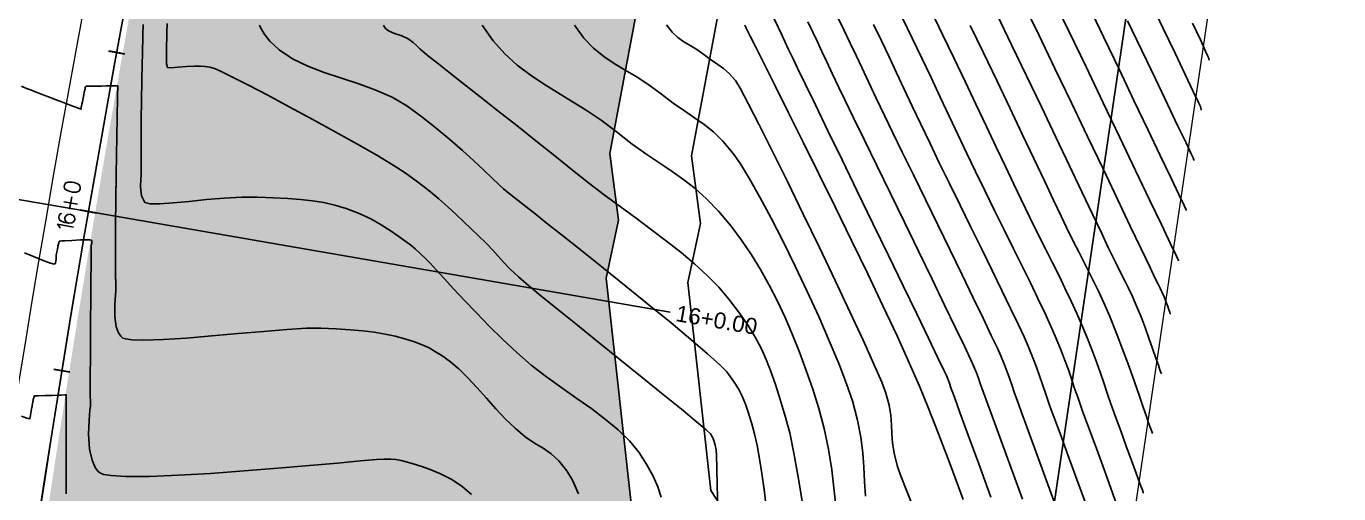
# Model space of a CAD drawing. Header units: millimetres. Extents: x 340454 to 342791, y 6993867 to 6995092.
# Drawn here: x 342060.5 to 342141.7, y 6994664.4 to 6994693.3 of the extents above; entities that cross this region are included whole.
import ezdxf

# ---------------------------------------------------------------- set-up
doc = ezdxf.new("R2010")
doc.units = ezdxf.units.MM
doc.header["$LTSCALE"] = 10
doc.linetypes.add('DASHDOT', pattern=[25.4, 12.7, -6.35, 0, -6.35])
doc.layers.add('_1 TXT_Estaca', color=4, linetype='Continuous', lineweight=30)
for name, color, linetype in [('Alinhamento', 7, 'Continuous'), ('F-HZ-SECAO-TXT', 7, 'Continuous'), ('T-HM-CURVA_INTERMEDIARIA', 45, 'Continuous'), ('T-HM-CURVA_MESTRA', 20, 'Continuous'), ('U-SC-SECAO_TIPO', 251, 'Continuous'), ('URB-Calçadas', 2, 'Continuous'), ('URB-Quadras', 3, 'Continuous')]:
    doc.layers.add(name, color=color, linetype=linetype)
doc.styles.add('ARIAL', font='arial.ttf', dxfattribs={"height": 2})
doc.styles.add('Padrao', font='romans.shx', dxfattribs={"height": 1.5})

msp = doc.modelspace()

# ---------------------------------------------------------------- hatches: boundary and pattern name
at = {"lineweight": 20, "true_color": 0xfeeab9, "transparency": 33554518}
msp.add_hatch(color=254, dxfattribs=at).paths.add_polyline_path([(342119.159, 6994595.596), (342116.405, 6994600.719), (342115.526, 6994606.747), (342114.078, 6994622.168), (342111.537, 6994629.785), (342111.937, 6994638.612), (342110.22, 6994640.731), (342109.395, 6994645.913), (342105.489, 6994649.745), (342102.922, 6994655.377), (342098.078, 6994662.845), (342096.429, 6994677.718), (342097.194, 6994681.316), (342096.663, 6994685.441), (342098.361, 6994694.551), (342074.759, 6994718.153), (342070.902, 6994715.191, 0.018566), (342058.078, 6994636.195, 0.019313), (342051.792, 6994564.842, -0.000141), (342050.049, 6994525.137, -0.0035), (342048.827, 6994509.216, -0.002554), (342047.698, 6994496.488, -0.003076), (342046.981, 6994490.915), (342046.899, 6994471.038, -0.058975), (342015.5, 6994367.645), (342048.507, 6994361.761), (342062.35, 6994439.415), (342094.824, 6994434.95)])

# ---------------------------------------------------------------- linework, layer by layer
at = {"layer": '_1 TXT_Estaca', "color": 7, "linetype": 'Continuous', "lineweight": 30}
for p, q in [((342066.574, 6994691.601), (342065.591, 6994691.782)), ((342064.82, 6994681.762), (342063.835, 6994681.932)), ((342063.174, 6994671.904), (342062.187, 6994672.063))]:
    msp.add_line(p, q, dxfattribs=at)
at = {"layer": 'Alinhamento', "color": 1, "linetype": 'Continuous', "lineweight": -3, "flags": 128}
msp.add_lwpolyline([(342015.498, 6994367.645), (342017.793, 6994375.112, 0.055302), (342046.899, 6994472.8), (342046.869, 6994491.561, 0.001427), (342047.224, 6994494.157, 0.140946), (342047.449, 6994494.937, 0.074236), (342047.385, 6994495.366, 0.025997), (342051.128, 6994542.939, -0.045635), (342069.402, 6994708.821, 0.158515), (342070.754, 6994715.174, -0.001403), (342072.003, 6994720.875)], format="xyb", dxfattribs=at)
at = {"layer": 'T-HM-CURVA_INTERMEDIARIA', "color": 45, "linetype": 'Continuous', "lineweight": -3, "flags": 128}
for points, elevation in [([(342131.326, 6994675.491), (342131.312, 6994675.529), (342131.282, 6994675.613), (342131.231, 6994675.76), (342131.154, 6994675.982), (342131.046, 6994676.28), (342130.93, 6994676.573), (342130.796, 6994676.872), (342130.678, 6994677.104), (342130.531, 6994677.398), (342130.385, 6994677.704), (342130.036, 6994678.437), (342129.511, 6994679.541), (342128.836, 6994680.957), (342128.039, 6994682.627), (342127.147, 6994684.495), (342126.187, 6994686.503), (342125.185, 6994688.593), (342124.169, 6994690.708), (342123.166, 6994692.79), (342122.203, 6994694.782)], 681), ([(342133.244, 6994688.121), (342133.24, 6994688.134), (342133.229, 6994688.172), (342133.207, 6994688.248), (342133.174, 6994688.348), (342133.054, 6994688.604), (342132.729, 6994689.289), (342132.235, 6994690.331), (342131.604, 6994691.657), (342130.87, 6994693.195), (342130.068, 6994694.874)], 677), ([(342124.329, 6994663.316), (342123.625, 6994665.243), (342122.987, 6994666.99), (342122.452, 6994668.454), (342122.058, 6994669.531), (342121.843, 6994670.12), (342121.645, 6994670.673), (342121.491, 6994671.126), (342121.355, 6994671.526), (342121.214, 6994671.925), (342121.045, 6994672.371), (342120.822, 6994672.913), (342120.605, 6994673.392), (342120.231, 6994674.187), (342119.725, 6994675.244), (342119.113, 6994676.51), (342118.423, 6994677.932), (342117.681, 6994679.458), (342116.913, 6994681.033), (342116.146, 6994682.606), (342115.406, 6994684.122), (342114.72, 6994685.529), (342114.114, 6994686.773), (342113.615, 6994687.802), (342113.081, 6994688.916), (342112.626, 6994689.879), (342112.227, 6994690.732), (342111.86, 6994691.519), (342111.501, 6994692.282), (342111.127, 6994693.066), (342110.714, 6994693.911)], 687), ([(342129.645, 6994664.425), (342129.645, 6994664.427), (342129.641, 6994664.438), (342129.639, 6994664.446), (342129.584, 6994664.599), (342129.43, 6994665.019), (342129.199, 6994665.651), (342128.911, 6994666.44), (342128.585, 6994667.33), (342128.243, 6994668.267), (342127.904, 6994669.193), (342127.638, 6994669.938), (342127.406, 6994670.61), (342127.193, 6994671.239), (342126.984, 6994671.854), (342126.764, 6994672.483), (342126.516, 6994673.155), (342126.225, 6994673.898), (342125.876, 6994674.743), (342125.532, 6994675.533), (342125.178, 6994676.306), (342124.811, 6994677.077), (342124.425, 6994677.864), (342124.017, 6994678.682), (342123.582, 6994679.548), (342123.116, 6994680.479), (342122.614, 6994681.491), (342122.073, 6994682.6), (342121.618, 6994683.548), (342121.103, 6994684.633), (342120.535, 6994685.833), (342119.923, 6994687.129), (342119.276, 6994688.497), (342118.603, 6994689.916), (342117.911, 6994691.367), (342117.21, 6994692.826), (342116.508, 6994694.273)], 684), ([(342130.766, 6994671.803), (342130.736, 6994671.885), (342130.674, 6994672.059), (342130.572, 6994672.349), (342130.423, 6994672.781), (342130.217, 6994673.376), (342129.993, 6994674.013), (342129.754, 6994674.671), (342129.504, 6994675.329), (342129.245, 6994675.963), (342128.968, 6994676.599), (342128.728, 6994677.111), (342128.505, 6994677.559), (342128.276, 6994678.004), (342128.019, 6994678.508), (342127.712, 6994679.132), (342127.474, 6994679.629), (342127.066, 6994680.485), (342126.514, 6994681.647), (342125.84, 6994683.064), (342125.069, 6994684.684), (342124.224, 6994686.456), (342123.33, 6994688.328), (342122.41, 6994690.249), (342121.487, 6994692.167), (342120.587, 6994694.03)], 682), ([(342132.301, 6994681.913), (342132.298, 6994681.923), (342132.286, 6994681.964), (342132.276, 6994681.996), (342132.161, 6994682.237), (342131.839, 6994682.916), (342131.339, 6994683.968), (342130.689, 6994685.331), (342129.921, 6994686.943), (342129.062, 6994688.74), (342128.143, 6994690.66), (342127.193, 6994692.641), (342126.241, 6994694.618)], 679), ([(342067.714, 6994693.428), (342067.71, 6994693.253), (342067.708, 6994693.161), (342067.705, 6994693.069), (342067.702, 6994692.915), (342067.698, 6994692.751), (342067.695, 6994692.646), (342067.693, 6994692.54), (342067.69, 6994692.402), (342067.686, 6994692.249), (342067.683, 6994692.129), (342067.68, 6994692.009), (342067.678, 6994691.883), (342067.674, 6994691.747), (342067.671, 6994691.602), (342067.668, 6994691.473), (342067.666, 6994691.359), (342067.663, 6994691.246), (342067.659, 6994691.081), (342067.656, 6994690.933), (342067.654, 6994690.838), (342067.652, 6994690.744), (342067.648, 6994690.558), (342067.644, 6994690.387), (342067.643, 6994690.315), (342067.641, 6994690.242), (342067.637, 6994690.032), (342067.633, 6994689.835), (342067.631, 6994689.74), (342067.629, 6994689.64), (342067.625, 6994689.444), (342067.621, 6994689.274), (342067.617, 6994689.091), (342067.615, 6994688.979), (342067.614, 6994688.916), (342067.613, 6994688.853), (342067.611, 6994688.723), (342067.61, 6994688.605), (342067.609, 6994688.551), (342067.608, 6994688.452), (342067.606, 6994688.351), (342067.605, 6994688.275), (342067.604, 6994688.185), (342067.603, 6994688.093), (342067.602, 6994688.001), (342067.601, 6994687.918), (342067.6, 6994687.834), (342067.6, 6994687.781), (342067.599, 6994687.728), (342067.598, 6994687.651), (342067.597, 6994687.572), (342067.597, 6994687.515), (342067.596, 6994687.457), (342067.595, 6994687.385), (342067.595, 6994687.31), (342067.594, 6994687.248), (342067.593, 6994687.186), (342067.593, 6994687.118), (342067.592, 6994687.047), (342067.592, 6994686.982), (342067.591, 6994686.916), (342067.591, 6994686.85), (342067.59, 6994686.783), (342067.589, 6994686.715), (342067.589, 6994686.647), (342067.589, 6994686.58), (342067.588, 6994686.515), (342067.588, 6994686.451), (342067.587, 6994686.388), (342067.587, 6994686.327), (342067.587, 6994686.265), (342067.586, 6994686.198), (342067.586, 6994686.128), (342067.586, 6994686.064), (342067.585, 6994686.001), (342067.585, 6994685.939), (342067.585, 6994685.878), (342067.585, 6994685.817), (342067.585, 6994685.758), (342067.585, 6994685.699), (342067.585, 6994685.642), (342067.585, 6994685.585), (342067.585, 6994685.529), (342067.585, 6994685.474), (342067.585, 6994685.42), (342067.585, 6994685.367), (342067.585, 6994685.314), (342067.585, 6994685.262), (342067.585, 6994685.211), (342067.585, 6994685.161), (342067.585, 6994685.111), (342067.586, 6994685.013), (342067.586, 6994684.919), (342067.587, 6994684.826), (342067.588, 6994684.737), (342067.588, 6994684.649), (342067.589, 6994684.564), (342067.59, 6994684.481), (342067.591, 6994684.4), (342067.592, 6994684.322), (342067.593, 6994684.245), (342067.594, 6994684.169), (342067.596, 6994684.096), (342067.571, 6994683.88), (342067.547, 6994683.386), (342067.604, 6994682.826), (342067.818, 6994682.414), (342068.14, 6994682.33), (342068.745, 6994682.33), (342069.571, 6994682.389), (342070.555, 6994682.483), (342071.633, 6994682.59), (342072.742, 6994682.685), (342073.821, 6994682.745), (342074.805, 6994682.746), (342075.79, 6994682.706), (342076.667, 6994682.661), (342077.46, 6994682.602), (342078.194, 6994682.521), (342078.894, 6994682.408), (342079.584, 6994682.252), (342080.29, 6994682.046), (342081.093, 6994681.742), (342081.816, 6994681.396), (342082.456, 6994681.033), (342083.01, 6994680.677), (342083.476, 6994680.355), (342083.85, 6994680.091), (342084.259, 6994679.793), (342084.563, 6994679.54), (342084.853, 6994679.268), (342085.221, 6994678.918), (342085.481, 6994678.654), (342085.862, 6994678.244), (342086.352, 6994677.709), (342086.938, 6994677.071), (342087.607, 6994676.353), (342088.345, 6994675.577), (342089.139, 6994674.765), (342089.977, 6994673.938), (342090.846, 6994673.119), (342091.749, 6994672.342), (342092.686, 6994671.616), (342093.636, 6994670.931), (342094.577, 6994670.272), (342095.488, 6994669.628), (342096.347, 6994668.985), (342097.133, 6994668.332), (342097.824, 6994667.656), (342098.399, 6994666.945), (342098.905, 6994666.169), (342099.289, 6994665.469), (342099.577, 6994664.813), (342099.793, 6994664.166)], 697), ([(342069.198, 6994693.489), (342069.193, 6994693.291), (342069.189, 6994693.117), (342069.187, 6994693.041), (342069.186, 6994692.988), (342069.183, 6994692.868), (342069.178, 6994692.643), (342069.175, 6994692.5), (342069.172, 6994692.403), (342069.171, 6994692.329), (342069.17, 6994692.248), (342069.169, 6994692.117), (342069.168, 6994691.989), (342069.167, 6994691.928), (342069.166, 6994691.797), (342069.166, 6994691.666), (342069.165, 6994691.606), (342069.165, 6994691.55), (342069.165, 6994691.497), (342069.166, 6994691.423), (342069.166, 6994691.355), (342069.166, 6994691.292), (342069.167, 6994691.234), (342069.168, 6994691.18), (342069.157, 6994691.009), (342069.221, 6994690.778), (342069.443, 6994690.758), (342069.875, 6994690.795), (342070.398, 6994690.843), (342070.892, 6994690.857), (342071.266, 6994690.847), (342071.561, 6994690.832), (342071.849, 6994690.788), (342072.203, 6994690.69), (342072.551, 6994690.533), (342073.251, 6994690.184), (342074.233, 6994689.678), (342075.428, 6994689.051), (342076.766, 6994688.337), (342078.18, 6994687.573), (342079.598, 6994686.795), (342080.953, 6994686.037), (342082.175, 6994685.335), (342083.195, 6994684.725), (342083.943, 6994684.241), (342084.711, 6994683.69), (342085.399, 6994683.159), (342086.019, 6994682.646), (342086.582, 6994682.153), (342087.097, 6994681.679), (342087.575, 6994681.224), (342088.027, 6994680.788), (342088.465, 6994680.372), (342088.969, 6994679.88), (342089.363, 6994679.463), (342089.704, 6994679.085), (342090.045, 6994678.708), (342090.442, 6994678.294), (342090.951, 6994677.808), (342091.425, 6994677.399), (342092.219, 6994676.742), (342093.265, 6994675.889), (342094.496, 6994674.894), (342095.843, 6994673.809), (342097.238, 6994672.685), (342098.615, 6994671.576), (342099.905, 6994670.534), (342101.041, 6994669.612), (342101.955, 6994668.862), (342102.578, 6994668.336), (342102.844, 6994668.088), (342102.993, 6994667.839), (342103.078, 6994667.62), (342103.131, 6994667.385), (342103.185, 6994667.089), (342103.207, 6994666.746), (342103.23, 6994665.989), (342103.258, 6994664.882), (342103.291, 6994663.49)], 696), ([(342082.596, 6994693.385), (342082.637, 6994693.305), (342082.743, 6994693.169), (342082.947, 6994693.017), (342083.276, 6994692.877), (342083.722, 6994692.735), (342084.13, 6994692.542), (342084.427, 6994692.32), (342084.644, 6994692.127), (342084.856, 6994691.926), (342085.138, 6994691.68), (342085.409, 6994691.463), (342085.925, 6994691.055), (342086.648, 6994690.487), (342087.539, 6994689.785), (342088.561, 6994688.98), (342089.676, 6994688.1), (342090.846, 6994687.175), (342092.032, 6994686.232), (342093.198, 6994685.301), (342094.304, 6994684.411), (342095.28, 6994683.641), (342096.267, 6994682.891), (342097.256, 6994682.159), (342098.236, 6994681.439), (342099.197, 6994680.728), (342100.128, 6994680.022), (342101.02, 6994679.317), (342101.861, 6994678.609), (342102.643, 6994677.895), (342103.354, 6994677.169), (342103.986, 6994676.428), (342104.638, 6994675.567), (342105.174, 6994674.794), (342105.615, 6994674.077), (342105.983, 6994673.385), (342106.299, 6994672.684), (342106.585, 6994671.945), (342106.862, 6994671.135), (342107.152, 6994670.222), (342107.476, 6994669.174), (342107.746, 6994668.141), (342108.028, 6994666.782), (342108.316, 6994665.174), (342108.604, 6994663.395)], 694), ([(342088.704, 6994693.389), (342089.389, 6994692.433), (342090.115, 6994691.62), (342090.879, 6994690.922), (342091.677, 6994690.309), (342092.507, 6994689.753), (342093.364, 6994689.224), (342094.247, 6994688.693), (342095.151, 6994688.132), (342096.073, 6994687.511), (342097.011, 6994686.802), (342098.003, 6994686.033), (342098.896, 6994685.394), (342099.711, 6994684.842), (342100.468, 6994684.334), (342101.188, 6994683.826), (342101.893, 6994683.276), (342102.603, 6994682.641), (342103.338, 6994681.876), (342104.121, 6994680.939), (342104.766, 6994680.076), (342105.373, 6994679.181), (342105.944, 6994678.256), (342106.482, 6994677.298), (342106.99, 6994676.308), (342107.47, 6994675.284), (342107.926, 6994674.227), (342108.359, 6994673.136), (342108.773, 6994672.01), (342109.17, 6994670.848), (342109.553, 6994669.65), (342109.887, 6994668.415), (342110.148, 6994667.149), (342110.35, 6994665.86), (342110.508, 6994664.559), (342110.638, 6994663.253)], 693), ([(342112.441, 6994664.233), (342112.383, 6994665.136), (342112.339, 6994666.018), (342112.275, 6994666.918), (342112.158, 6994667.876), (342111.954, 6994668.932), (342111.629, 6994670.126), (342111.265, 6994671.193), (342110.781, 6994672.451), (342110.198, 6994673.853), (342109.541, 6994675.354), (342108.83, 6994676.909), (342108.088, 6994678.471), (342107.339, 6994679.995), (342106.604, 6994681.436), (342105.905, 6994682.747), (342105.266, 6994683.884), (342104.709, 6994684.8), (342104.256, 6994685.45), (342103.616, 6994686.203), (342103.023, 6994686.783), (342102.448, 6994687.249), (342101.861, 6994687.662), (342101.23, 6994688.083), (342100.526, 6994688.573), (342099.717, 6994689.192), (342098.969, 6994689.746), (342098.248, 6994690.206), (342097.551, 6994690.613), (342096.879, 6994691.013), (342096.23, 6994691.448), (342095.604, 6994691.962), (342094.999, 6994692.597), (342094.415, 6994693.397)], 692), ([(342115.52, 6994663.267), (342114.99, 6994664.545), (342114.606, 6994665.519), (342114.393, 6994666.13), (342114.214, 6994666.881), (342114.121, 6994667.523), (342114.078, 6994668.097), (342114.051, 6994668.648), (342114.004, 6994669.221), (342113.901, 6994669.857), (342113.706, 6994670.602), (342113.445, 6994671.287), (342112.959, 6994672.41), (342112.29, 6994673.89), (342111.477, 6994675.641), (342110.562, 6994677.582), (342109.584, 6994679.629), (342108.584, 6994681.7), (342107.603, 6994683.711), (342106.681, 6994685.579), (342105.858, 6994687.221), (342105.175, 6994688.554), (342104.673, 6994689.495), (342104.391, 6994689.961), (342104.009, 6994690.396), (342103.658, 6994690.703), (342103.301, 6994690.955), (342102.901, 6994691.225), (342102.424, 6994691.583), (342101.994, 6994691.893), (342101.585, 6994692.141), (342101.194, 6994692.372), (342100.821, 6994692.63), (342100.466, 6994692.96), (342100.126, 6994693.406)], 691), ([(342120.205, 6994664.161), (342119.448, 6994666.234), (342118.798, 6994668.013), (342118.286, 6994669.414), (342117.943, 6994670.35), (342117.801, 6994670.738), (342117.706, 6994671.008), (342117.635, 6994671.219), (342117.559, 6994671.428), (342117.452, 6994671.693), (342117.291, 6994672.036), (342116.907, 6994672.836), (342116.336, 6994674.02), (342115.614, 6994675.514), (342114.776, 6994677.244), (342113.86, 6994679.137), (342112.899, 6994681.119), (342111.932, 6994683.115), (342110.992, 6994685.053), (342110.117, 6994686.857), (342109.342, 6994688.455), (342108.703, 6994689.772), (342108.236, 6994690.735), (342107.977, 6994691.27), (342107.682, 6994691.887), (342107.446, 6994692.39), (342107.238, 6994692.835), (342107.027, 6994693.279), (342106.783, 6994693.777)], 689), ([(342122.159, 6994664.036), (342121.452, 6994665.969), (342120.834, 6994667.659), (342120.336, 6994669.023), (342119.988, 6994669.974), (342119.822, 6994670.429), (342119.667, 6994670.865), (342119.549, 6994671.214), (342119.44, 6994671.531), (342119.312, 6994671.875), (342119.137, 6994672.303), (342118.949, 6994672.713), (342118.564, 6994673.52), (342118.017, 6994674.659), (342117.339, 6994676.062), (342116.564, 6994677.663), (342115.725, 6994679.393), (342114.853, 6994681.188), (342113.983, 6994682.978), (342113.147, 6994684.699), (342112.377, 6994686.282), (342111.707, 6994687.66), (342111.169, 6994688.767), (342110.796, 6994689.536), (342110.384, 6994690.396), (342110.04, 6994691.126), (342109.74, 6994691.769), (342109.46, 6994692.368), (342109.177, 6994692.965), (342108.867, 6994693.604)], 688), ([(342126.114, 6994663.653), (342125.525, 6994665.264), (342124.972, 6994666.778), (342124.488, 6994668.102), (342124.107, 6994669.144), (342123.863, 6994669.811), (342123.601, 6994670.546), (342123.396, 6994671.147), (342123.215, 6994671.68), (342123.028, 6994672.21), (342122.803, 6994672.802), (342122.507, 6994673.523), (342122.256, 6994674.086), (342121.89, 6994674.87), (342121.427, 6994675.841), (342120.884, 6994676.962), (342120.282, 6994678.199), (342119.638, 6994679.517), (342118.97, 6994680.879), (342118.297, 6994682.25), (342117.638, 6994683.596), (342117.011, 6994684.88), (342116.435, 6994686.068), (342115.862, 6994687.262), (342115.333, 6994688.375), (342114.837, 6994689.428), (342114.363, 6994690.44), (342113.897, 6994691.43), (342113.427, 6994692.419), (342112.943, 6994693.426)], 686), ([(342130.206, 6994668.115), (342130.206, 6994668.116), (342130.205, 6994668.118), (342130.205, 6994668.119), (342130.16, 6994668.242), (342130.053, 6994668.535), (342129.925, 6994668.884), (342129.831, 6994669.157), (342129.652, 6994669.687), (342129.402, 6994670.421), (342129.093, 6994671.308), (342128.741, 6994672.297), (342128.359, 6994673.335), (342127.961, 6994674.371), (342127.561, 6994675.353), (342127.191, 6994676.208), (342126.863, 6994676.925), (342126.563, 6994677.551), (342126.273, 6994678.129), (342125.978, 6994678.705), (342125.66, 6994679.323), (342125.304, 6994680.029), (342124.893, 6994680.866), (342124.552, 6994681.576), (342124.088, 6994682.551), (342123.52, 6994683.749), (342122.865, 6994685.13), (342122.142, 6994686.654), (342121.368, 6994688.28), (342120.563, 6994689.967), (342119.744, 6994691.676), (342118.93, 6994693.365)], 683), ([(342132.772, 6994685.017), (342132.77, 6994685.025), (342132.762, 6994685.052), (342132.745, 6994685.108), (342132.725, 6994685.172), (342132.608, 6994685.419), (342132.285, 6994686.1), (342131.787, 6994687.149), (342131.145, 6994688.497), (342130.391, 6994690.079), (342129.557, 6994691.826), (342128.672, 6994693.672)], 678), ([(342133.715, 6994691.224), (342133.709, 6994691.245), (342133.696, 6994691.294), (342133.67, 6994691.384), (342133.623, 6994691.524), (342133.497, 6994691.793), (342133.172, 6994692.482), (342132.683, 6994693.513)], 676), ([(342060.178, 6994689.612), (342060.499, 6994689.477), (342060.799, 6994689.362), (342061.032, 6994689.272), (342061.266, 6994689.183), (342061.566, 6994689.068), (342061.922, 6994688.932), (342062.273, 6994688.798), (342062.613, 6994688.668), (342062.934, 6994688.546), (342063.355, 6994688.383), (342063.707, 6994688.245), (342063.862, 6994688.192), (342063.879, 6994688.256), (342063.887, 6994688.319), (342063.898, 6994688.378), (342063.921, 6994688.493), (342063.952, 6994688.652), (342063.973, 6994688.759), (342063.994, 6994688.866), (342064.034, 6994689.073), (342064.067, 6994689.239), (342064.083, 6994689.318), (342064.099, 6994689.386), (342064.116, 6994689.456), (342064.133, 6994689.513), (342064.155, 6994689.575), (342064.205, 6994689.612), (342064.367, 6994689.615), (342064.735, 6994689.619), (342065.138, 6994689.625), (342065.405, 6994689.628), (342065.64, 6994689.632), (342065.832, 6994689.636), (342066.033, 6994689.644), (342066.146, 6994689.641), (342066.15, 6994689.575), (342066.143, 6994689.498), (342066.141, 6994689.406), (342066.137, 6994689.219), (342066.133, 6994688.996), (342066.128, 6994688.769), (342066.124, 6994688.578), (342066.123, 6994688.494), (342066.121, 6994688.418), (342066.117, 6994688.209), (342066.113, 6994687.992), (342066.112, 6994687.93), (342066.111, 6994687.868), (342066.107, 6994687.687), (342066.103, 6994687.489), (342066.102, 6994687.4), (342066.1, 6994687.311), (342066.098, 6994687.172), (342066.094, 6994686.987), (342066.091, 6994686.835), (342066.089, 6994686.709), (342066.087, 6994686.597), (342066.085, 6994686.485), (342066.083, 6994686.367), (342066.081, 6994686.24), (342066.078, 6994686.104), (342066.076, 6994685.983), (342066.074, 6994685.876), (342066.073, 6994685.769), (342066.07, 6994685.619), (342066.068, 6994685.481), (342066.066, 6994685.39), (342066.065, 6994685.298), (342066.062, 6994685.133), (342066.059, 6994684.979), (342066.058, 6994684.903), (342066.057, 6994684.827), (342066.054, 6994684.648), (342066.051, 6994684.477), (342066.05, 6994684.416), (342066.049, 6994684.354), (342066.046, 6994684.161), (342066.043, 6994683.975), (342066.042, 6994683.882), (342066.039, 6994683.675), (342066.036, 6994683.473), (342066.035, 6994683.408), (342066.034, 6994683.335), (342066.031, 6994683.169), (342066.028, 6994682.971), (342066.026, 6994682.764), (342066.023, 6994682.575), (342066.021, 6994682.469), (342066.02, 6994682.378), (342066.019, 6994682.29), (342066.018, 6994682.205), (342066.017, 6994682.12), (342066.016, 6994682.008), (342066.015, 6994681.855), (342066.014, 6994681.723), (342066.013, 6994681.59), (342066.011, 6994681.452), (342066.011, 6994681.325), (342066.01, 6994681.202), (342066.009, 6994681.082), (342066.008, 6994680.963), (342066.008, 6994680.848), (342066.007, 6994680.734), (342066.006, 6994680.621), (342066.006, 6994680.492), (342066.005, 6994680.367), (342066.005, 6994680.256), (342066.005, 6994680.149), (342066.004, 6994680.042), (342066.004, 6994679.938), (342066.004, 6994679.835), (342066.004, 6994679.734), (342066.004, 6994679.634), (342066.004, 6994679.536), (342066.004, 6994679.439), (342066.004, 6994679.344), (342066.004, 6994679.249), (342066.004, 6994679.157), (342066.004, 6994679.065), (342066.005, 6994678.975), (342066.005, 6994678.886), (342066.005, 6994678.799), (342066.006, 6994678.712), (342066.006, 6994678.627), (342066.007, 6994678.543), (342066.007, 6994678.461), (342066.008, 6994678.379), (342066.008, 6994678.298), (342066.009, 6994678.219), (342066.009, 6994678.14), (342066.01, 6994678.063), (342066.011, 6994677.986), (342066.011, 6994677.911), (342066.012, 6994677.837), (342066.013, 6994677.763), (342066.014, 6994677.69), (342066.015, 6994677.619), (342066.015, 6994677.548), (342066.016, 6994677.478), (342066.017, 6994677.409), (342066.018, 6994677.341), (342066.019, 6994677.274), (342066.02, 6994677.207), (342066.021, 6994677.141), (342066.022, 6994677.072), (342066.023, 6994677.012), (342066.026, 6994676.932), (342065.997, 6994676.687), (342065.953, 6994676.089), (342065.962, 6994675.325), (342066.054, 6994674.721), (342066.195, 6994674.334), (342066.331, 6994674.131), (342066.414, 6994674.05), (342066.468, 6994674.016), (342066.634, 6994673.961), (342067.019, 6994673.907), (342067.753, 6994673.886), (342068.957, 6994673.925), (342070.396, 6994674.02), (342071.974, 6994674.149), (342073.6, 6994674.294), (342075.18, 6994674.434), (342076.622, 6994674.551), (342077.833, 6994674.625), (342078.719, 6994674.635), (342079.664, 6994674.591), (342080.524, 6994674.536), (342081.309, 6994674.466), (342082.029, 6994674.378), (342082.696, 6994674.269), (342083.319, 6994674.135), (342083.908, 6994673.973), (342084.508, 6994673.78), (342084.996, 6994673.598), (342085.42, 6994673.404), (342085.825, 6994673.175), (342086.261, 6994672.888), (342086.773, 6994672.519), (342087.278, 6994672.095), (342087.818, 6994671.561), (342088.383, 6994670.951), (342088.966, 6994670.299), (342089.559, 6994669.639), (342090.153, 6994669.005), (342090.74, 6994668.43), (342091.378, 6994667.904), (342091.951, 6994667.519), (342092.476, 6994667.195), (342092.973, 6994666.854), (342093.46, 6994666.416), (342093.955, 6994665.802), (342094.291, 6994665.218), (342094.68, 6994664.376)], 698), ([(342060.376, 6994679.29), (342060.932, 6994679.063), (342061.519, 6994678.83), (342061.919, 6994678.683), (342062.132, 6994678.618), (342062.216, 6994678.605), (342062.237, 6994678.609), (342062.258, 6994678.625), (342062.289, 6994678.676), (342062.313, 6994678.781), (342062.32, 6994678.934), (342062.321, 6994679.058), (342062.339, 6994679.154), (342062.357, 6994679.249), (342062.387, 6994679.411), (342062.412, 6994679.548), (342062.424, 6994679.608), (342062.433, 6994679.658), (342062.443, 6994679.711), (342062.456, 6994679.77), (342062.471, 6994679.837), (342062.485, 6994679.892), (342062.499, 6994679.941), (342062.523, 6994680.009), (342062.593, 6994680.028), (342062.676, 6994680.03), (342062.863, 6994680.042), (342063.303, 6994680.069), (342063.833, 6994680.095), (342064.211, 6994680.103), (342064.414, 6994680.098), (342064.491, 6994680.087), (342064.508, 6994680.079), (342064.527, 6994680.055), (342064.542, 6994679.999), (342064.529, 6994679.896), (342064.504, 6994679.727), (342064.502, 6994679.536), (342064.5, 6994679.344), (342064.499, 6994679.255), (342064.498, 6994679.202), (342064.496, 6994678.994), (342064.494, 6994678.782), (342064.493, 6994678.699), (342064.491, 6994678.507), (342064.489, 6994678.308), (342064.488, 6994678.253), (342064.488, 6994678.197), (342064.486, 6994678.019), (342064.484, 6994677.834), (342064.483, 6994677.764), (342064.483, 6994677.695), (342064.481, 6994677.531), (342064.48, 6994677.36), (342064.479, 6994677.276), (342064.478, 6994677.193), (342064.477, 6994677.043), (342064.475, 6994676.884), (342064.475, 6994676.787), (342064.474, 6994676.69), (342064.473, 6994676.555), (342064.471, 6994676.409), (342064.47, 6994676.299), (342064.47, 6994676.188), (342064.469, 6994676.067), (342064.468, 6994675.933), (342064.467, 6994675.805), (342064.466, 6994675.686), (342064.465, 6994675.571), (342064.464, 6994675.456), (342064.463, 6994675.315), (342064.462, 6994675.184), (342064.461, 6994675.082), (342064.461, 6994674.979), (342064.459, 6994674.826), (342064.458, 6994674.682), (342064.458, 6994674.592), (342064.457, 6994674.502), (342064.456, 6994674.337), (342064.455, 6994674.18), (342064.455, 6994674.102), (342064.454, 6994674.024), (342064.453, 6994673.848), (342064.452, 6994673.678), (342064.452, 6994673.612), (342064.452, 6994673.546), (342064.451, 6994673.358), (342064.45, 6994673.176), (342064.449, 6994673.122), (342064.449, 6994673.067), (342064.448, 6994672.868), (342064.447, 6994672.674), (342064.447, 6994672.588), (342064.446, 6994672.378), (342064.445, 6994672.172), (342064.444, 6994672.109), (342064.444, 6994672.036), (342064.443, 6994671.869), (342064.443, 6994671.67), (342064.442, 6994671.498), (342064.441, 6994671.344), (342064.441, 6994671.168), (342064.44, 6994670.976), (342064.44, 6994670.816), (342064.439, 6994670.715), (342064.441, 6994670.601), (342064.442, 6994670.497), (342064.444, 6994670.399), (342064.445, 6994670.303), (342064.447, 6994670.207), (342064.448, 6994670.113), (342064.45, 6994670.01), (342064.451, 6994669.928), (342064.453, 6994669.871), (342064.455, 6994669.813), (342064.424, 6994669.562), (342064.367, 6994668.93), (342064.341, 6994668.071), (342064.402, 6994667.14), (342064.551, 6994666.449), (342064.741, 6994666.014), (342064.911, 6994665.782), (342065.011, 6994665.687), (342065.075, 6994665.645), (342065.276, 6994665.575), (342065.741, 6994665.499), (342066.635, 6994665.448), (342068.115, 6994665.453), (342069.901, 6994665.522), (342071.889, 6994665.638), (342073.972, 6994665.788), (342076.048, 6994665.955), (342078.01, 6994666.124), (342079.755, 6994666.281), (342081.176, 6994666.41), (342082.171, 6994666.496), (342082.633, 6994666.524), (342083.046, 6994666.511), (342083.37, 6994666.492), (342083.688, 6994666.443), (342084.082, 6994666.339), (342084.424, 6994666.238), (342084.903, 6994666.09), (342085.482, 6994665.886), (342086.124, 6994665.616), (342086.791, 6994665.272), (342087.446, 6994664.845), (342088.052, 6994664.325)], 699)]:
    msp.add_lwpolyline(points, dxfattribs=dict(at, elevation=elevation))
at = {"layer": 'T-HM-CURVA_MESTRA', "color": 20, "linetype": 'Continuous', "lineweight": -3, "flags": 128}
for points, elevation in [([(342131.83, 6994678.81), (342131.829, 6994678.811), (342131.828, 6994678.817), (342131.827, 6994678.82), (342131.698, 6994679.091), (342131.333, 6994679.857), (342130.767, 6994681.046), (342130.034, 6994682.585), (342129.166, 6994684.403), (342128.198, 6994686.429), (342127.163, 6994688.59), (342126.095, 6994690.815), (342125.028, 6994693.032), (342123.996, 6994695.169)], 680), ([(342106.293, 6994663.572), (342106.159, 6994664.647), (342106.021, 6994665.642), (342105.878, 6994666.549), (342105.727, 6994667.365), (342105.568, 6994668.083), (342105.399, 6994668.698), (342105.19, 6994669.372), (342105.004, 6994669.928), (342104.809, 6994670.413), (342104.573, 6994670.874), (342104.265, 6994671.36), (342103.85, 6994671.918), (342103.422, 6994672.362), (342102.659, 6994673.05), (342101.63, 6994673.932), (342100.403, 6994674.954), (342099.045, 6994676.066), (342097.625, 6994677.216), (342096.211, 6994678.352), (342094.87, 6994679.422), (342093.67, 6994680.376), (342092.679, 6994681.162), (342091.965, 6994681.727), (342091.597, 6994682.02), (342091.233, 6994682.311), (342090.941, 6994682.539), (342090.674, 6994682.746), (342090.383, 6994682.975), (342090.022, 6994683.269), (342089.729, 6994683.529), (342089.318, 6994683.917), (342088.8, 6994684.41), (342088.184, 6994684.987), (342087.483, 6994685.628), (342086.707, 6994686.31), (342085.867, 6994687.013), (342084.973, 6994687.714), (342084.037, 6994688.392), (342083.124, 6994688.929), (342082.123, 6994689.372), (342081.068, 6994689.755), (342079.992, 6994690.108), (342078.927, 6994690.464), (342077.906, 6994690.855), (342076.963, 6994691.312), (342076.129, 6994691.866), (342075.564, 6994692.402), (342075.21, 6994692.868), (342075.011, 6994693.213), (342074.924, 6994693.397)], 695), ([(342118.497, 6994664.021), (342117.698, 6994666.157), (342116.966, 6994668.079), (342116.321, 6994669.728), (342115.781, 6994671.047), (342115.154, 6994672.483), (342114.392, 6994674.157), (342113.523, 6994676.015), (342112.576, 6994678.003), (342111.58, 6994680.066), (342110.563, 6994682.149), (342109.555, 6994684.198), (342108.585, 6994686.159), (342107.68, 6994687.976), (342106.871, 6994689.596), (342106.185, 6994690.963), (342105.651, 6994692.023), (342105.299, 6994692.722), (342105.158, 6994693.004), (342105.057, 6994693.217), (342104.977, 6994693.387)], 690), ([(342127.991, 6994663.737), (342127.523, 6994665.017), (342127.045, 6994666.326), (342126.589, 6994667.572), (342126.191, 6994668.661), (342125.884, 6994669.502), (342125.598, 6994670.301), (342125.369, 6994670.967), (342125.171, 6994671.554), (342124.979, 6994672.113), (342124.768, 6994672.694), (342124.514, 6994673.351), (342124.191, 6994674.133), (342123.899, 6994674.799), (342123.538, 6994675.579), (342123.118, 6994676.461), (342122.648, 6994677.43), (342122.135, 6994678.473), (342121.59, 6994679.577), (342121.021, 6994680.729), (342120.436, 6994681.915), (342119.844, 6994683.121), (342119.254, 6994684.334), (342118.718, 6994685.45), (342118.175, 6994686.593), (342117.625, 6994687.758), (342117.066, 6994688.943), (342116.499, 6994690.145), (342115.923, 6994691.361), (342115.336, 6994692.588), (342114.739, 6994693.822)], 685), ([(342060.193, 6994669.186), (342060.518, 6994669.061), (342060.699, 6994669.012), (342060.729, 6994669.107), (342060.738, 6994669.236), (342060.762, 6994669.367), (342060.785, 6994669.499), (342060.809, 6994669.633), (342060.825, 6994669.726), (342060.835, 6994669.779), (342060.844, 6994669.833), (342060.865, 6994669.951), (342060.885, 6994670.063), (342060.9, 6994670.141), (342060.915, 6994670.215), (342060.929, 6994670.273), (342060.942, 6994670.324), (342060.96, 6994670.383), (342060.985, 6994670.435), (342061.043, 6994670.434), (342061.225, 6994670.44), (342061.64, 6994670.455), (342062.1, 6994670.472), (342062.415, 6994670.483), (342062.661, 6994670.493), (342062.867, 6994670.502), (342062.956, 6994670.502), (342062.956, 6994670.403), (342062.956, 6994670.321), (342062.956, 6994670.141), (342062.955, 6994669.926), (342062.955, 6994669.709), (342062.954, 6994669.527), (342062.954, 6994669.448), (342062.954, 6994669.393), (342062.954, 6994669.183), (342062.953, 6994668.97), (342062.953, 6994668.891), (342062.953, 6994668.803), (342062.953, 6994668.599), (342062.953, 6994668.388), (342062.953, 6994668.33), (342062.953, 6994668.271), (342062.953, 6994668.083), (342062.953, 6994667.886), (342062.953, 6994667.812), (342062.953, 6994667.739), (342062.953, 6994667.566), (342062.953, 6994667.384), (342062.953, 6994667.295), (342062.953, 6994667.205), (342062.953, 6994667.05), (342062.953, 6994666.882), (342062.953, 6994666.776), (342062.953, 6994666.671), (342062.953, 6994666.533), (342062.953, 6994666.379), (342062.953, 6994666.257), (342062.954, 6994666.135), (342062.954, 6994666.01), (342062.954, 6994665.877), (342062.954, 6994665.729), (342062.954, 6994665.598), (342062.955, 6994665.487), (342062.955, 6994665.375), (342062.955, 6994665.21), (342062.956, 6994665.06), (342062.956, 6994664.967), (342062.956, 6994664.873), (342062.956, 6994664.691), (342062.957, 6994664.521), (342062.957, 6994664.446), (342062.957, 6994664.371)], 700)]:
    msp.add_lwpolyline(points, dxfattribs=dict(at, elevation=elevation))
at = {"layer": 'U-SC-SECAO_TIPO', "color": 251, "linetype": 'DASHDOT', "lineweight": -3}
msp.add_lwpolyline([(342049.546, 6994684.399), (342064.328, 6994681.847), (342100.346, 6994675.628)], dxfattribs=at)
at = {"layer": 'URB-Calçadas', "lineweight": 0}
msp.add_lwpolyline([(342072, 6994720.867), (342098.316, 6994694.551), (342096.617, 6994685.441), (342097.148, 6994681.316), (342096.383, 6994677.718), (342098.032, 6994662.845), (342102.876, 6994655.377), (342105.444, 6994649.745), (342109.349, 6994645.913), (342110.174, 6994640.731), (342111.891, 6994638.612), (342111.491, 6994629.785), (342120.274, 6994603.454), (342141.742, 6994748.808)], dxfattribs=at)
msp.add_lwpolyline([(341465.549, 6994408.477, 0.017619), (341608.344, 6994403.976, 0.095454), (341661.137, 6994415.012), (341661.137, 6994415.012), (341661.137, 6994415.012, 0.080859), (341702.01, 6994444.146), (341702.01, 6994444.146, -0.216427), (341713.237, 6994445.318), (341715.159, 6994444.283, -0.070464), (341719.112, 6994441.373), (341762.085, 6994399.264, -0.1217), (341777.729, 6994375.246, 0.346942), (341824.461, 6994337.89), (341885.502, 6994331.862, 0.032652), (341897.249, 6994331.897, 0.063839), (341919.984, 6994336.412, 0.019522), (341947.001, 6994347.519, -0.066321), (342002.369, 6994364.024, 0.079793), (342013.358, 6994369.194), (342015.438, 6994375.96, 0.055249), (342044.396, 6994473.014), (342044.366, 6994491.724, 0.02818), (342048.626, 6994542.987, -0.045751), (342067.037, 6994709.74)], format="xyb", dxfattribs=at)
at = {"layer": 'URB-Quadras', "color": 252}
msp.add_lwpolyline([(341876.928, 6994790.065), (341869.321, 6994739.981, 0.921199), (341957.739, 6994715.783, -0.232517), (341962.82, 6994720.683), (341974.525, 6994724.438), (342005.511, 6994734.376), (342034.758, 6994743.756), (342036.711, 6994758.539), (342047.426, 6994752.512), (342103.714, 6994696.224), (342101.677, 6994685.298), (342102.216, 6994681.11), (342101.442, 6994677.467), (342102.871, 6994664.573), (342107.273, 6994657.787), (342109.608, 6994652.664), (342114.028, 6994648.327), (342114.901, 6994642.839), (342116.972, 6994640.283), (342116.528, 6994630.486), (342118.388, 6994624.908), (342136.801, 6994749.578)], format="xyb", close=True, dxfattribs=at)
at = {"layer": 'URB-Quadras', "color": 252, "lineweight": 0}
msp.add_lwpolyline([(342051.126, 6994542.93, -0.045635), (342069.399, 6994708.813, 2.142686), (342053.545, 6994706.037, 0.044035), (342036.13, 6994543.269, -0.024467)], format="xyb", dxfattribs=at)
at = {"layer": 'URB-Quadras', "color": 0, "lineweight": 0}
msp.add_lwpolyline([(342094.824, 6994434.95), (342120.326, 6994603.299), (342111.491, 6994629.785), (342111.891, 6994638.612), (342110.174, 6994640.731), (342109.349, 6994645.913), (342105.444, 6994649.745), (342102.876, 6994655.377), (342098.032, 6994662.845), (342096.383, 6994677.718), (342097.148, 6994681.316), (342096.617, 6994685.441), (342098.316, 6994694.551), (342072, 6994720.867, 0.001403), (342070.751, 6994715.165, -0.158515), (342069.399, 6994708.813, 0.045635), (342051.126, 6994542.93, -0.025997)], format="xyb", dxfattribs=at)

# ---------------------------------------------------------------- texts
at = {"layer": '_1 TXT_Estaca', "color": 1, "linetype": 'Continuous', "lineweight": 30, "char_height": 1, "attachment_point": 7, "style": 'Padrao'}
for s, insert, rotation in [('0', (342063.742, 6994682.86), 80.14839), ('+', (342063.553, 6994681.769), 80.21758), ('6', (342063.406, 6994680.913), 80.27188), ('1', (342063.324, 6994680.431), 80.30238)]:
    msp.add_mtext(s, dxfattribs=dict(at, insert=insert, rotation=rotation))
at = {"layer": 'F-HZ-SECAO-TXT', "color": 7, "linetype": 'Continuous', "lineweight": -3, "insert": (342100.716, 6994675.564), "char_height": 1, "attachment_point": 4, "rotation": 350.20456, "style": 'ARIAL'}
msp.add_mtext('16+0.00', dxfattribs=at)

doc.saveas('drawing.dxf')
